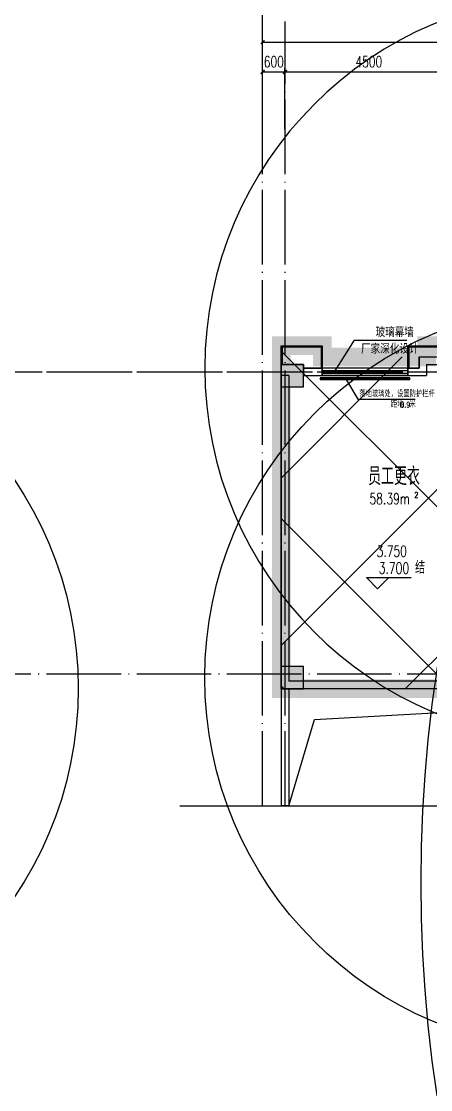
# Model space of a CAD drawing. Extents: x -821772 to -21949, y 506164 to 1049594.
# Drawn here: x -120928 to -109946, y 812569 to 841220 of the extents above; entities that cross this region are included whole.
import ezdxf
from ezdxf.xclip import XClip

# ---------------------------------------------------------------- set-up
doc = ezdxf.new("R2010")
doc.units = 0
doc.header["$LTSCALE"] = 1000
doc.header["$MEASUREMENT"] = 0
doc.header["$XCLIPFRAME"] = 2
doc.linetypes.add('10平面20250807_t3$0$DOTE', pattern=[2.42, 2, -0.2, 0.02, -0.2])
doc.linetypes.add('DASH', pattern=[0.35, 0.25, -0.1])
doc.layers.get('Defpoints').update_dxf_attribs({"color": 210})
doc.layers.add('1-防火分区线', color=201, linetype='DASH', lineweight=50)
for name, color, linetype in [('10平面20250807_t3$0$A-AXIS-D', 8, 'Continuous'), ('10平面20250807_t3$0$A-AXIS-DOTE', 8, '10平面20250807_t3$0$DOTE'), ('10平面20250807_t3$0$A-AXIS-SYMB', 8, 'Continuous'), ('10平面20250807_t3$0$A-CURTAIN', 8, 'Continuous'), ('10平面20250807_t3$0$A-HATCH-2', 8, 'Continuous'), ('10平面20250807_t3$0$A-HRAIL', 8, 'Continuous'), ('10平面20250807_t3$0$A-LIN-V', 8, 'Continuous'), ('10平面20250807_t3$0$A-WINDOW', 8, 'Continuous'), ('10平面20250807_t3$0$AS-COLN', 8, 'Continuous'), ('10平面20250807_t3$0$AS-WALL', 8, 'Continuous'), ('10平面20250807_t3$0$AS-结构边线层', 8, 'Continuous'), ('10平面20250807_t3$0$DIM_SYMB', 8, 'Continuous'), ('10平面20250807_t3$0$PUB_HATCH', 8, 'Continuous'), ('10平面20250807_t3$0$PUB_TEXT', 8, 'Continuous'), ('10平面20250807_t3$0$SB_ZF消火栓', 10, 'Continuous'), ('10平面20250807_t3$0$建-房间', 8, 'Continuous'), ('10平面20250807_t3$0$建-标高', 8, 'Continuous'), ('10平面20250807_t3$0$建-窗', 8, 'Continuous'), ('DIM_SYMB', 3, 'Continuous'), ('PUB_HATCH', 8, 'Continuous')]:
    doc.layers.add(name, color=color, linetype=linetype)
doc.styles.add('10平面20250807_t3$0$_TCH_DIM', font='SIMPLEX', dxfattribs={"bigfont": 'GBCBIG'})
doc.styles.add('10平面20250807_t3$0$_TCH_DIM_T3', font='SIMPLEX', dxfattribs={"width": 0.705882, "bigfont": 'GBCBIG'})
doc.styles.add('10平面20250807_t3$0$A-AREA', font='SIMPLEX', dxfattribs={"bigfont": 'GBCBIG'})
doc.styles.add('10平面20250807_t3$0$A-STANDARD', font='SIMPLEX', dxfattribs={"bigfont": 'GBCBIG'})
doc.dimstyles.new('10平面20250807_t3$0$_TCH_ARCH&&100', dxfattribs={"dimtxt": 297.5, "dimasz": 100, "dimexe": 100, "dimexo": 100, "dimgap": 126.25, "dimtad": 1, "dimdec": 0, "dimzin": 0, "dimdsep": 46, "dimtxsty": '10平面20250807_t3$0$_TCH_DIM_T3', "dimblk": '10平面20250807_t3$0$_ArchTick', "dimcen": 0.09, "dimclrt": 7, "dimazin": 2, "dimtfac": 1, "dimtdec": 0, "dimtix": 1, "dimtmove": 2, "dimatfit": 3, "dimfxl": 0, "dimtolj": 1, "dimtzin": 0, "dimarcsym": 0})

# ---------------------------------------------------------------- blocks, each defined once
blk = doc.blocks.new('10平面20250807_t3$0$_ArchTick')
at = {"color": 0, "linetype": 'ByBlock', "const_width": 0.4}
blk.add_lwpolyline([(-0.5, -0.5), (0.5, 0.5)], dxfattribs=at)
blk = doc.blocks.new('*D9993')
at = {"layer": '10平面20250807_t3$0$A-AXIS-D', "color": 0, "lineweight": -2}
for p, q in [((106282, 33510), (106282, 35142)), ((106282, 35042), (106882, 35042)), ((106882, 33510), (106882, 35142))]:
    blk.add_line(p, q, dxfattribs=at)
at = {"layer": 'Defpoints', "color": 0}
for p in [(106882, 35042), (106282, 33410), (106882, 33410)]:
    blk.add_point(p, dxfattribs=at)
at = {"layer": '10平面20250807_t3$0$A-AXIS-D', "color": 0, "lineweight": -2, "xscale": 100, "yscale": 100, "zscale": 100, "rotation": 180}
blk.add_blockref('10平面20250807_t3$0$_ArchTick', (106282, 35042), dxfattribs=at)
at = {"layer": '10平面20250807_t3$0$A-AXIS-D', "color": 0, "lineweight": -2, "xscale": 100, "yscale": 100, "zscale": 100}
blk.add_blockref('10平面20250807_t3$0$_ArchTick', (106882, 35042), dxfattribs=at)
at = {"layer": '10平面20250807_t3$0$A-AXIS-D', "color": 7, "insert": (106582, 35317), "char_height": 297.5, "attachment_point": 5, "style": '10平面20250807_t3$0$_TCH_DIM_T3'}
blk.add_mtext('\\A1;600', dxfattribs=at)
blk = doc.blocks.new('*D9994')
at = {"layer": '10平面20250807_t3$0$A-AXIS-D', "color": 0, "lineweight": -2}
for p, q in [((106882, 33510), (106882, 35142)), ((106882, 35042), (111382, 35042)), ((111382, 33510), (111382, 35142))]:
    blk.add_line(p, q, dxfattribs=at)
at = {"layer": 'Defpoints', "color": 0}
for p in [(111382, 35042), (106882, 33410), (111382, 33410)]:
    blk.add_point(p, dxfattribs=at)
at = {"layer": '10平面20250807_t3$0$A-AXIS-D', "color": 0, "lineweight": -2, "xscale": 100, "yscale": 100, "zscale": 100, "rotation": 180}
blk.add_blockref('10平面20250807_t3$0$_ArchTick', (106882, 35042), dxfattribs=at)
at = {"layer": '10平面20250807_t3$0$A-AXIS-D', "color": 0, "lineweight": -2, "xscale": 100, "yscale": 100, "zscale": 100}
blk.add_blockref('10平面20250807_t3$0$_ArchTick', (111382, 35042), dxfattribs=at)
at = {"layer": '10平面20250807_t3$0$A-AXIS-D', "color": 7, "insert": (109132, 35317), "char_height": 297.5, "attachment_point": 5, "style": '10平面20250807_t3$0$_TCH_DIM_T3'}
blk.add_mtext('\\A1;4500', dxfattribs=at)
blk = doc.blocks.new('*D10006')
at = {"layer": '10平面20250807_t3$0$A-AXIS-D', "color": 0, "lineweight": -2}
for p, q in [((106282, 34728), (106282, 35942)), ((106282, 35842), (122682, 35842)), ((122682, 34728), (122682, 35942))]:
    blk.add_line(p, q, dxfattribs=at)
at = {"layer": 'Defpoints', "color": 0}
for p in [(122682, 35842), (106282, 34628), (122682, 34628)]:
    blk.add_point(p, dxfattribs=at)
at = {"layer": '10平面20250807_t3$0$A-AXIS-D', "color": 0, "lineweight": -2, "xscale": 100, "yscale": 100, "zscale": 100, "rotation": 180}
blk.add_blockref('10平面20250807_t3$0$_ArchTick', (106282, 35842), dxfattribs=at)
at = {"layer": '10平面20250807_t3$0$A-AXIS-D', "color": 0, "lineweight": -2, "xscale": 100, "yscale": 100, "zscale": 100}
blk.add_blockref('10平面20250807_t3$0$_ArchTick', (122682, 35842), dxfattribs=at)
at = {"layer": '10平面20250807_t3$0$A-AXIS-D', "color": 7, "insert": (114482, 36117), "char_height": 297.5, "attachment_point": 5, "style": '10平面20250807_t3$0$_TCH_DIM_T3'}
blk.add_mtext('\\A1;16400', dxfattribs=at)
blk = doc.blocks.new('10平面20250807_t3$0$43243')
at = {"layer": '10平面20250807_t3$0$AS-结构边线层'}
blk.add_lwpolyline([(-113954, 832020), (-113354, 832020), (-113354, 831920), (-112854, 831920), (-112854, 831720), (-110554, 831720), (-110554, 831920), (-110254, 831920), (-110254, 832220), (-98354, 832220), (-98354, 823320), (-113954, 823320), (-113954, 832020)], close=True, dxfattribs=at)
blk = doc.blocks.new('10平面20250807_t3$0$A$C5D961328')
at = {"layer": '10平面20250807_t3$0$SB_ZF消火栓'}
blk.add_hatch(color=256, dxfattribs=at).paths.add_polyline_path([(0, 40), (700, 40), (700, 240)])
at = {"layer": '10平面20250807_t3$0$A-LIN-V', "ltscale": 500}
blk.add_circle((350, 40), 10001, dxfattribs=at)
at = {"layer": '10平面20250807_t3$0$SB_ZF消火栓'}
for p, q in [((700, 240), (0, 240)), ((0, 240), (0, 40)), ((700, 240), (0, 40)), ((0, 40), (700, 40)), ((700, 240), (700, 40))]:
    blk.add_line(p, q, dxfattribs=at)
at = {"layer": '10平面20250807_t3$0$SB_ZF消火栓', "color": 1}
blk.add_circle((140, 140), 32.5, dxfattribs=at)
blk = doc.blocks.new('10平面20250807_t3$0$234243242332')
at = {"layer": '10平面20250807_t3$0$SB_ZF消火栓', "xscale": -1, "rotation": 180}
blk.add_blockref('10平面20250807_t3$0$A$C5D961328', (-106354, 831960), dxfattribs=at)
at = {"layer": '10平面20250807_t3$0$SB_ZF消火栓'}
blk.add_blockref('10平面20250807_t3$0$A$C5D961328', (-106354, 823580), dxfattribs=at)
at = {"layer": '10平面20250807_t3$0$SB_ZF消火栓', "rotation": 180.0000000027096}
blk.add_blockref('10平面20250807_t3$0$A$C5D961328', (-129054, 823368), dxfattribs=at)
blk = doc.blocks.new('10平面20250807_t3$0$w4324323333')
at = {"layer": '10平面20250807_t3$0$AS-COLN'}
for p, q in [((-113354, 832020), (-113954, 832020)), ((-113954, 832020), (-113954, 831420)), ((-113354, 831420), (-113354, 832020)), ((-113954, 831420), (-113354, 831420)), ((-113354, 823920), (-113954, 823920)), ((-113954, 823920), (-113954, 823320)), ((-113354, 823320), (-113354, 823920)), ((-113954, 823320), (-113354, 823320))]:
    blk.add_line(p, q, dxfattribs=at)
blk = doc.blocks.new('10平面20250807_t3$0$WINDOW2DLIB$DYNSTYLE$00000005')
at = {"color": 0}
for points in [[(-0.5, 0.5), (-0.5, -0.5)], [(-0.5, 0.5), (0.5, 0.5)], [(0.5, -0.5), (0.5, 0.5)], [(0.5, 0.167), (-0.5, 0.167)], [(0.5, -0.167), (-0.5, -0.167)], [(-0.5, -0.5), (0.5, -0.5)]]:
    blk.add_lwpolyline(points, dxfattribs=at)
blk = doc.blocks.new('10平面20250807_t3$0$99平面图例外参$0$$LinePat$圆环')
for points in [[(0, 150), (300, 150)], [(0, 0), (300, 0)], [(0, -150), (300, -150)]]:
    blk.add_lwpolyline(points)
at = {"color": 0}
blk.add_circle((150, 0), 150, dxfattribs=at)
blk = doc.blocks.new('10平面20250807_t3$0$dote')
at = {"layer": '10平面20250807_t3$0$A-AXIS-DOTE'}
for p, q in [((106282.2, 15360), (106282.2, 36662.3)), ((106882.2, 15360), (106882.2, 36400)), ((76282.2, 27000), (124536.4, 27000)), ((76282.2, 18900), (124441.5, 18900))]:
    blk.add_line(p, q, dxfattribs=at)
at = {"layer": '10平面20250807_t3$0$A-AXIS-D'}
for base, p1, p2, picture, middle in [((122682.2, 35841.7), (106282.2, 34628.1), (122682.2, 34628.1), '*D10006', (114482.2, 36116.7)), ((106882.2, 35041.7), (106282.2, 33410), (106882.2, 33410), '*D9993', (106582.2, 35316.7)), ((111382.2, 35041.7), (106882.2, 33410), (111382.2, 33410), '*D9994', (109132.2, 35316.7))]:
    dim = blk.add_linear_dim(base=base, p1=p1, p2=p2, angle=0, dimstyle='10平面20250807_t3$0$_TCH_ARCH&&100', override={"dimgap": 0}, dxfattribs=at)
    dim.commit()
    dim.dimension.update_dxf_attribs({"geometry": picture, "text_midpoint": middle, "dimtype": 129})
blk = doc.blocks.new('10平面20250807_t3')
at = {"layer": '10平面20250807_t3$0$PUB_HATCH'}
for points in [[(-113954.2, 831420), (-113354.2, 831420), (-113354.2, 832020), (-113954.2, 832020)], [(-113954.2, 823320), (-113354.2, 823320), (-113354.2, 823920), (-113954.2, 823920)]]:
    blk.add_hatch(color=256, dxfattribs=at).paths.add_polyline_path(points)
at = {"layer": '10平面20250807_t3$0$A-AXIS-DOTE'}
blk.add_line((-144154.2, 831820), (-109248.5, 831820), dxfattribs=at)
at = {"layer": '10平面20250807_t3$0$A-AXIS-SYMB'}
for p, q in [((-112505.8, 831850), (-111991.6, 832670)), ((-111991.6, 832670), (-110581.6, 832670))]:
    blk.add_line(p, q, dxfattribs=at)
at = {"layer": '10平面20250807_t3$0$A-AXIS-SYMB', "const_width": 32}
blk.add_lwpolyline([(-112514.3, 831836.4, 1), (-112497.3, 831863.6, 1)], format="xyb", close=True, dxfattribs=at)
at = {"layer": '10平面20250807_t3$0$A-AXIS-SYMB'}
blk.add_lwpolyline([(-116680, 820180), (-106590, 820180), (-106528.9, 820348), (-106469.6, 820012), (-106410, 820180), (-96320, 820180)], dxfattribs=at)
at = {"layer": '10平面20250807_t3$0$A-CURTAIN'}
for points in [[(-113954.2, 832020), (-113954.2, 832520), (-112854.2, 832520), (-112854.2, 831920)], [(-113924.2, 832020), (-113924.2, 832490), (-112884.2, 832490), (-112884.2, 831920)], [(-110554.2, 831920), (-110554.2, 832520), (-98054.2, 832520), (-98054.2, 832070), (-98354.2, 832070)], [(-110524.2, 831920), (-110524.2, 832490), (-98084.2, 832490), (-98084.2, 832100), (-98354.2, 832100)]]:
    blk.add_lwpolyline(points, dxfattribs=at)
at = {"layer": '10平面20250807_t3$0$A-HATCH-2'}
blk.add_lwpolyline([(-113754.2, 820180), (-113060, 822500), (-98354.2, 823320)], dxfattribs=at)
at = {"layer": '10平面20250807_t3$0$AS-WALL'}
for p, q in [((-110254.2, 832220), (-107154.2, 832220)), ((-110254.2, 832220), (-110254.2, 831920)), ((-112854.2, 831920), (-113354.2, 831920)), ((-113354.2, 831920), (-113354.2, 831720)), ((-112854.2, 831720), (-112854.2, 831920)), ((-110254.2, 831920), (-110554.2, 831920)), ((-110554.2, 831920), (-110554.2, 831720)), ((-110054.2, 832020), (-107154.2, 832020)), ((-110054.2, 832020), (-110054.2, 831720)), ((-113954.2, 831720), (-113954.2, 823420)), ((-113754.2, 831720), (-113954.2, 831720)), ((-113754.2, 831720), (-113754.2, 823520)), ((-113354.2, 831720), (-112854.2, 831720)), ((-110554.2, 831720), (-110054.2, 831720)), ((-107154.2, 823520), (-113754.2, 823520)), ((-113954.2, 823420), (-113954.2, 820180)), ((-113754.2, 823320), (-113754.2, 820180)), ((-107154.2, 823320), (-113754.2, 823320)), ((-113754.2, 820180), (-113954.2, 820180))]:
    blk.add_line(p, q, dxfattribs=at)
at = {"layer": '10平面20250807_t3$0$DIM_SYMB'}
for p, q in [((-112228.8, 831639.5), (-111895.9, 831091.1)), ((-111895.9, 831091.1), (-110359.3, 831091.1))]:
    blk.add_line(p, q, dxfattribs=at)
at = {"layer": '10平面20250807_t3$0$DIM_SYMB', "const_width": 20}
blk.add_lwpolyline([(-112234, 831648.1, 1), (-112223.6, 831631, 1)], format="xyb", close=True, dxfattribs=at)
at = {"layer": '10平面20250807_t3$0$建-标高'}
for p, q in [((-111371.7, 826000), (-111671.7, 826300)), ((-111671.7, 826300), (-110465.4, 826300)), ((-111371.7, 826000), (-111071.7, 826300))]:
    blk.add_line(p, q, dxfattribs=at)
at = {"layer": '10平面20250807_t3$0$A-HRAIL', "xscale": 0.1672916666666656, "yscale": 0.1666666666666667, "zscale": 0.1666666666666667, "rotation": 180}
for p in [(-112863, 831635), (-112812.8, 831635), (-112762.6, 831635), (-112712.4, 831635), (-112662.2, 831635), (-112612.1, 831635), (-112561.9, 831635), (-112511.7, 831635), (-112461.5, 831635), (-112411.3, 831635), (-112361.1, 831635), (-112310.9, 831635), (-112260.7, 831635), (-112210.6, 831635), (-112160.4, 831635), (-112110.2, 831635), (-112060, 831635), (-112009.8, 831635), (-111959.6, 831635), (-111909.4, 831635), (-111859.2, 831635), (-111809.1, 831635), (-111758.9, 831635), (-111708.7, 831635), (-111658.5, 831635), (-111608.3, 831635), (-111558.1, 831635), (-111507.9, 831635), (-111457.7, 831635), (-111407.6, 831635), (-111357.4, 831635), (-111307.2, 831635), (-111257, 831635), (-111206.8, 831635), (-111156.6, 831635), (-111106.4, 831635), (-111056.2, 831635), (-111006.1, 831635), (-110955.9, 831635), (-110905.7, 831635), (-110855.5, 831635), (-110805.3, 831635), (-110755.1, 831635), (-110704.9, 831635), (-110654.7, 831635), (-110604.6, 831635), (-110554.4, 831635), (-110504.2, 831635)]:
    blk.add_blockref('10平面20250807_t3$0$99平面图例外参$0$$LinePat$圆环', p, dxfattribs=at)
at = {"layer": '10平面20250807_t3$0$A-WINDOW'}
blk.add_blockref('10平面20250807_t3$0$43243', (0, 0), dxfattribs=at)
at = {"layer": '10平面20250807_t3$0$AS-COLN'}
blk.add_blockref('10平面20250807_t3$0$w4324323333', (0, 0), dxfattribs=at)
at = {"layer": '10平面20250807_t3$0$AS-WALL'}
blk.add_blockref('10平面20250807_t3$0$dote', (-220736.4, 804820), dxfattribs=at)
at = {"layer": '10平面20250807_t3$0$SB_ZF消火栓', "linetype": 'Continuous'}
blk.add_blockref('10平面20250807_t3$0$234243242332', (0, 0), dxfattribs=at)
at = {"layer": '10平面20250807_t3$0$建-窗', "xscale": -2299.999999992899, "yscale": 200, "zscale": 200, "rotation": 359.9999997342512}
blk.add_blockref('10平面20250807_t3$0$WINDOW2DLIB$DYNSTYLE$00000005', (-111704.2, 831820), dxfattribs=at)
at = {"layer": '10平面20250807_t3$0$PUB_TEXT'}
for s, height, style, p in [('玻璃幕墙', 270.07, '10平面20250807_t3$0$_TCH_DIM', (-111422.2, 832754)), ('厂家深化设计', 270.07, '10平面20250807_t3$0$_TCH_DIM', (-111812.4, 832306)), ('落地玻璃处，设置防护栏杆', 168.794, '10平面20250807_t3$0$_TCH_DIM', (-111860.2, 831143.6)), ('距地', 168.79, '10平面20250807_t3$0$_TCH_DIM', (-111011.8, 830863.6)), ('米', 168.8, '10平面20250807_t3$0$_TCH_DIM', (-110516.1, 830863.6)), ('结', 337.6, '10平面20250807_t3$0$A-STANDARD', (-110365.4, 826405))]:
    blk.add_text(s, height=height, dxfattribs=dict(at, style=style)).set_placement(p)
at = {"layer": '10平面20250807_t3$0$PUB_TEXT', "width": 0.705882}
for s, height, style, p in [('0.9', 148.75, '10平面20250807_t3$0$_TCH_DIM', (-110766.1, 830863.6)), ('3.750', 297.5, '10平面20250807_t3$0$A-STANDARD', (-111395.4, 826860)), ('3.700', 297.5, '10平面20250807_t3$0$A-STANDARD', (-111335.4, 826405))]:
    blk.add_text(s, height=height, dxfattribs=dict(at, style=style)).set_placement(p)
at = {"layer": '10平面20250807_t3$0$建-房间', "style": '10平面20250807_t3$0$A-AREA'}
blk.add_text('员工更衣', height=482.27, dxfattribs=at).set_placement((-111622.9, 828780))
at = {"layer": '10平面20250807_t3$0$建-房间', "style": '10平面20250807_t3$0$A-AREA', "width": 0.705882}
for s, height, p in [('58.39m', 297.5, (-111585, 828268.1)), ('2', 148.8, (-110385, 828443.1))]:
    blk.add_text(s, height=height, dxfattribs=at).set_placement(p)

msp = doc.modelspace()

# ---------------------------------------------------------------- block references
at = {"ltscale": 100}
ref = msp.add_blockref('10平面20250807_t3', (0, 0), dxfattribs=at)
XClip(ref).set_block_clipping_path([(-386212.6353242097, 506163.79756496), (-21948.7593967821, 884998.2285294847)])

# ---------------------------------------------------------------- next in the draw order: hatches: boundary and pattern name
at = {"layer": 'PUB_HATCH', "ltscale": 5000}
h = msp.add_hatch(dxfattribs=at)
h.set_pattern_fill('ANSI37', color=8, scale=2000)
h.set_pattern_definition([(45, (0, 0), (-2245.064, 2245.064), []), (135, (0, 0), (-2245.064, -2245.064), [])])
h.paths.add_polyline_path([(-98054.2, 823320), (-113954.2, 823320), (-113954.2, 832520), (-112854.2, 832520), (-112854.2, 832220), (-110054.2, 832220), (-110054.2, 832520), (-98054.2, 832520)])
h.paths.add_polyline_path([(-143954.2, 832520), (-128054.2, 832520), (-128054.2, 782620), (-131454.2, 782620), (-131454.2, 774770), (-128054.2, 774770), (-128054.2, 741220), (-140054.2, 741220), (-140054.2, 741720), (-142854.2, 741720), (-142854.2, 741220), (-143954.2, 741220), (-143954.2, 823320)])

# ---------------------------------------------------------------- next in the draw order: linework, layer by layer
at = {"ltscale": 100}
msp.add_circle((-72704.2, 818120), 37500, dxfattribs=at)
at = {"layer": '1-防火分区线', "color": 1, "linetype": 'DASH', "ltscale": 5, "const_width": 500}
msp.add_lwpolyline([(-98054.2, 823320), (-113954.2, 823320), (-113954.2, 832520), (-112854.2, 832520), (-112854.2, 832220), (-110054.2, 832220), (-110054.2, 832520), (-98054.2, 832520)], close=True, dxfattribs=at)
at = {"layer": 'DIM_SYMB'}
for points in [[(-116013.6, 841934.4, 0, 0, 0), (-128054.2, 832520, 0, 400, 0), (-126872.5, 833443.9, 0, 0, 0)], [(-116013.6, 841934.4, 0, 0, 0), (-103973, 832520, 0, 400, 0), (-105154.6, 833443.9, 0, 0, 0)]]:
    msp.add_lwpolyline(points, format="xyseb", dxfattribs=at)

doc.saveas('drawing.dxf')
